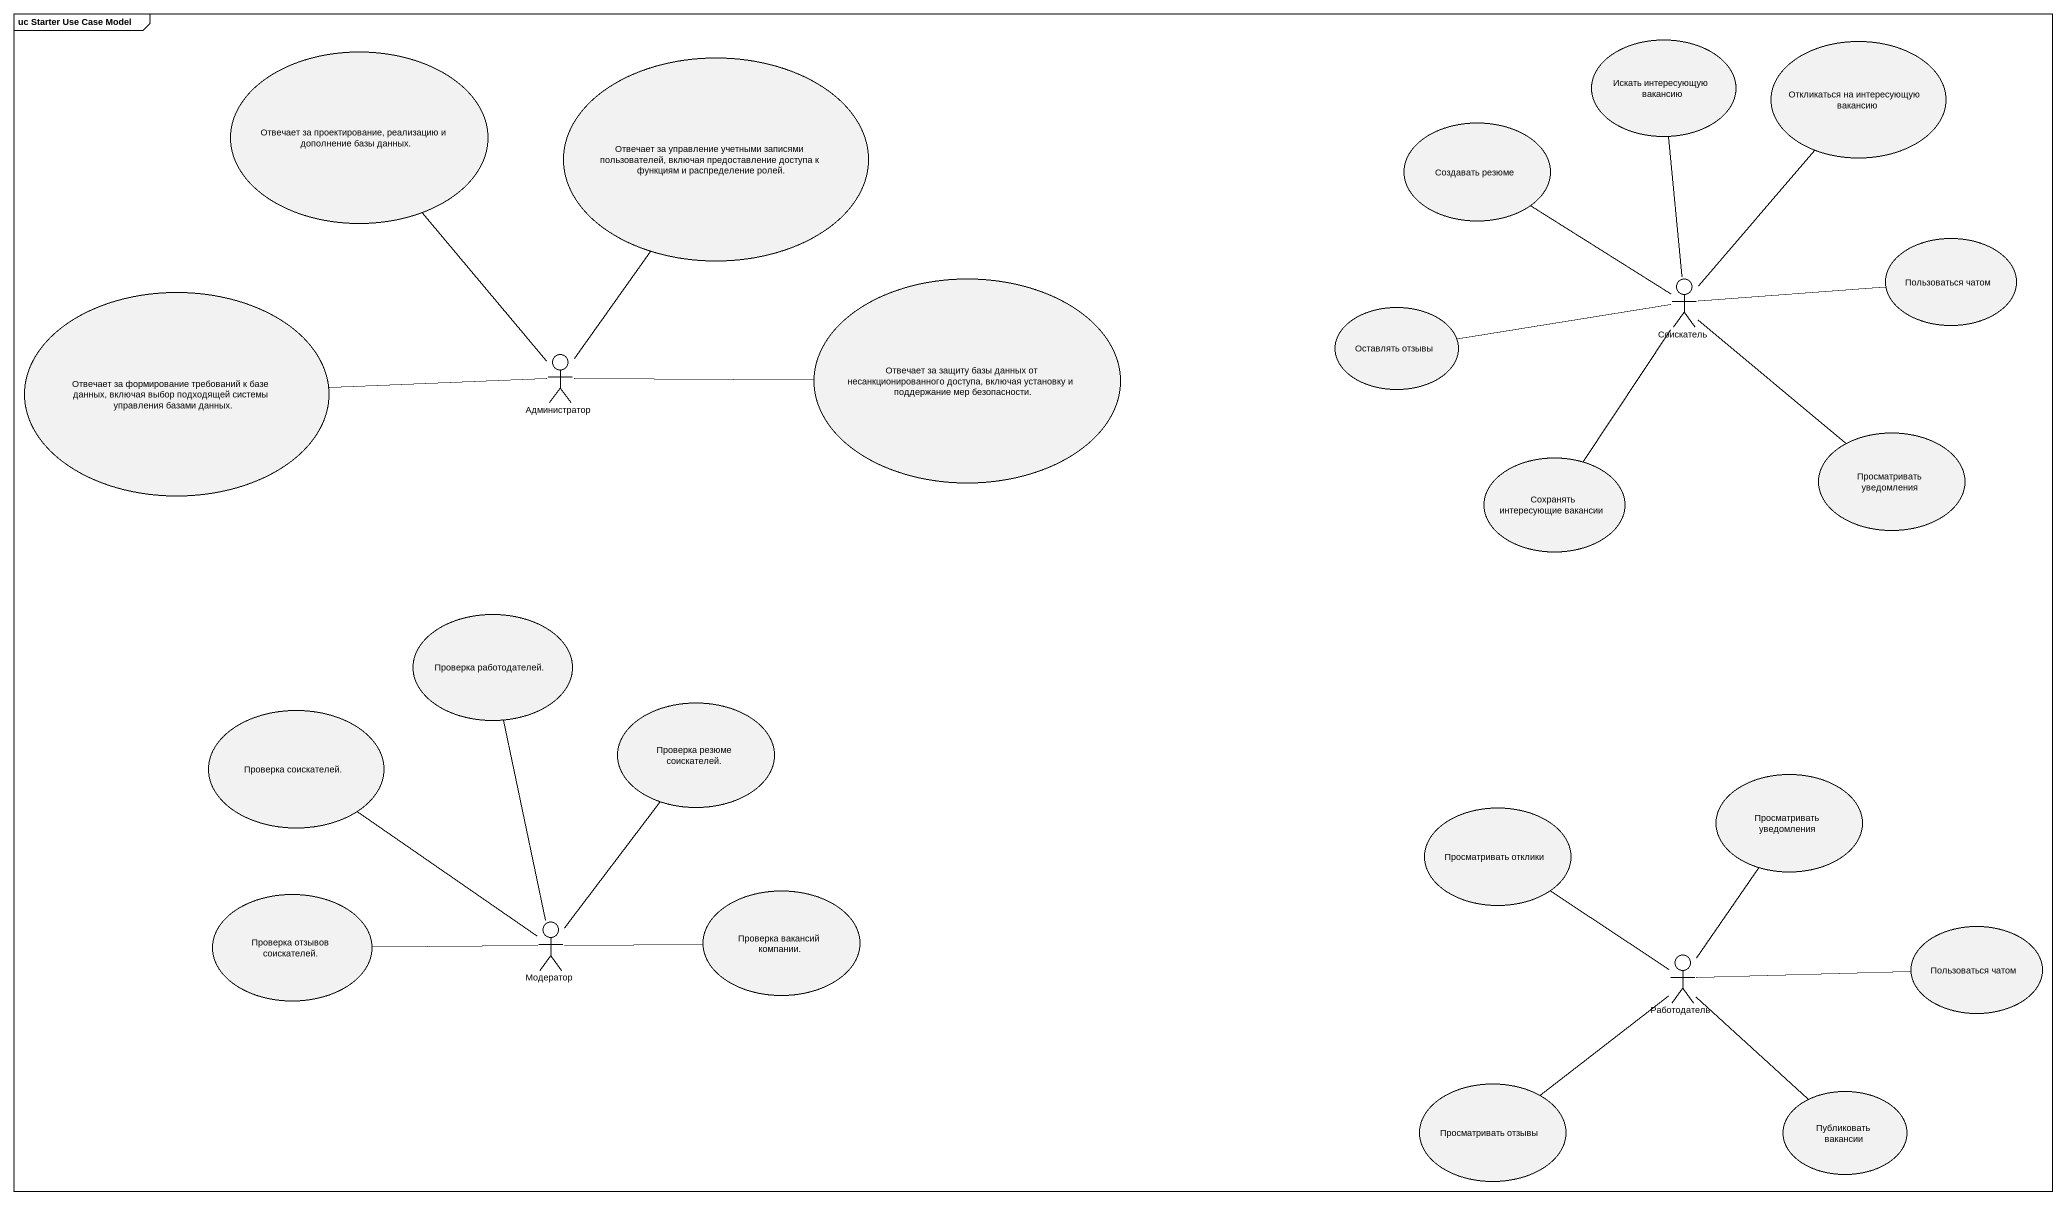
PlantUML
@startuml
mainframe uc Starter Use Case Model
usecase "Искать интересующую вакансию" as Искать_интересующую_вакансию
usecase "Откликаться на интересующую вакансию" as Откликаться_на_интересующую
usecase "Отвечает за проектирование, реализацию и дополнение базы данных." as Отвечает_за_проектирование
usecase "Отвечает за управление учетными записями пользователей, включая предоставление доступа к функциям и распределение ролей." as Отвечает_за_управление
usecase "Создавать резюме" as Создавать_резюме
usecase "Пользоваться чатом" as Пользоваться_чатом
usecase "Отвечает за формирование требований к базе данных, включая выбор подходящей системы управления базами данных." as Отвечает_за_формирование
usecase "Отвечает за защиту базы данных от несанкционированного доступа, включая установку и поддержание мер безопасности." as Отвечает_за_защиту_базы
usecase "Оставлять отзывы" as Оставлять_отзывы
actor Соискатель
actor Администратор
usecase "Сохранять интересующие вакансии" as Сохранять_интересующие
usecase "Просматривать уведомления" as Просматривать_уведомления
usecase "Проверка работодателей." as Проверка_работодателей
usecase "Проверка соискателей." as Проверка_соискателей
usecase "Проверка резюме соискателей." as Проверка_резюме_соискателей
usecase "Просматривать уведомления" as Просматривать_уведомления_2
usecase "Просматривать отклики" as Просматривать_отклики
usecase "Проверка вакансий компании." as Проверка_вакансий_компании
usecase "Проверка отзывов соискателей." as Проверка_отзывов_соискателей
actor Модератор
usecase "Пользоваться чатом" as Пользоваться_чатом_2
actor Работодатель
usecase "Просматривать отзывы" as Просматривать_отзывы
usecase "Публиковать вакансии" as Публиковать_вакансии
Искать_интересующую_вакансию -- Соискатель
Откликаться_на_интересующую -- Соискатель
Отвечает_за_управление -- Администратор
Создавать_резюме -- Соискатель
Пользоваться_чатом -left- Соискатель
Оставлять_отзывы -right- Соискатель
Администратор -up- Отвечает_за_проектирование
Администратор -left- Отвечает_за_формирование
Администратор -right- Отвечает_за_защиту_базы
Сохранять_интересующие -up- Соискатель
Просматривать_уведомления -up- Соискатель
Просматривать_уведомления_2 -- Работодатель
Просматривать_отклики -- Работодатель
Модератор -up- Проверка_работодателей
Модератор -up- Проверка_соискателей
Модератор -up- Проверка_резюме_соискателей
Модератор -right- Проверка_вакансий_компании
Модератор -left- Проверка_отзывов_соискателей
Пользоваться_чатом_2 -left- Работодатель
Просматривать_отзывы -up- Работодатель
Публиковать_вакансии -up- Работодатель
@enduml
